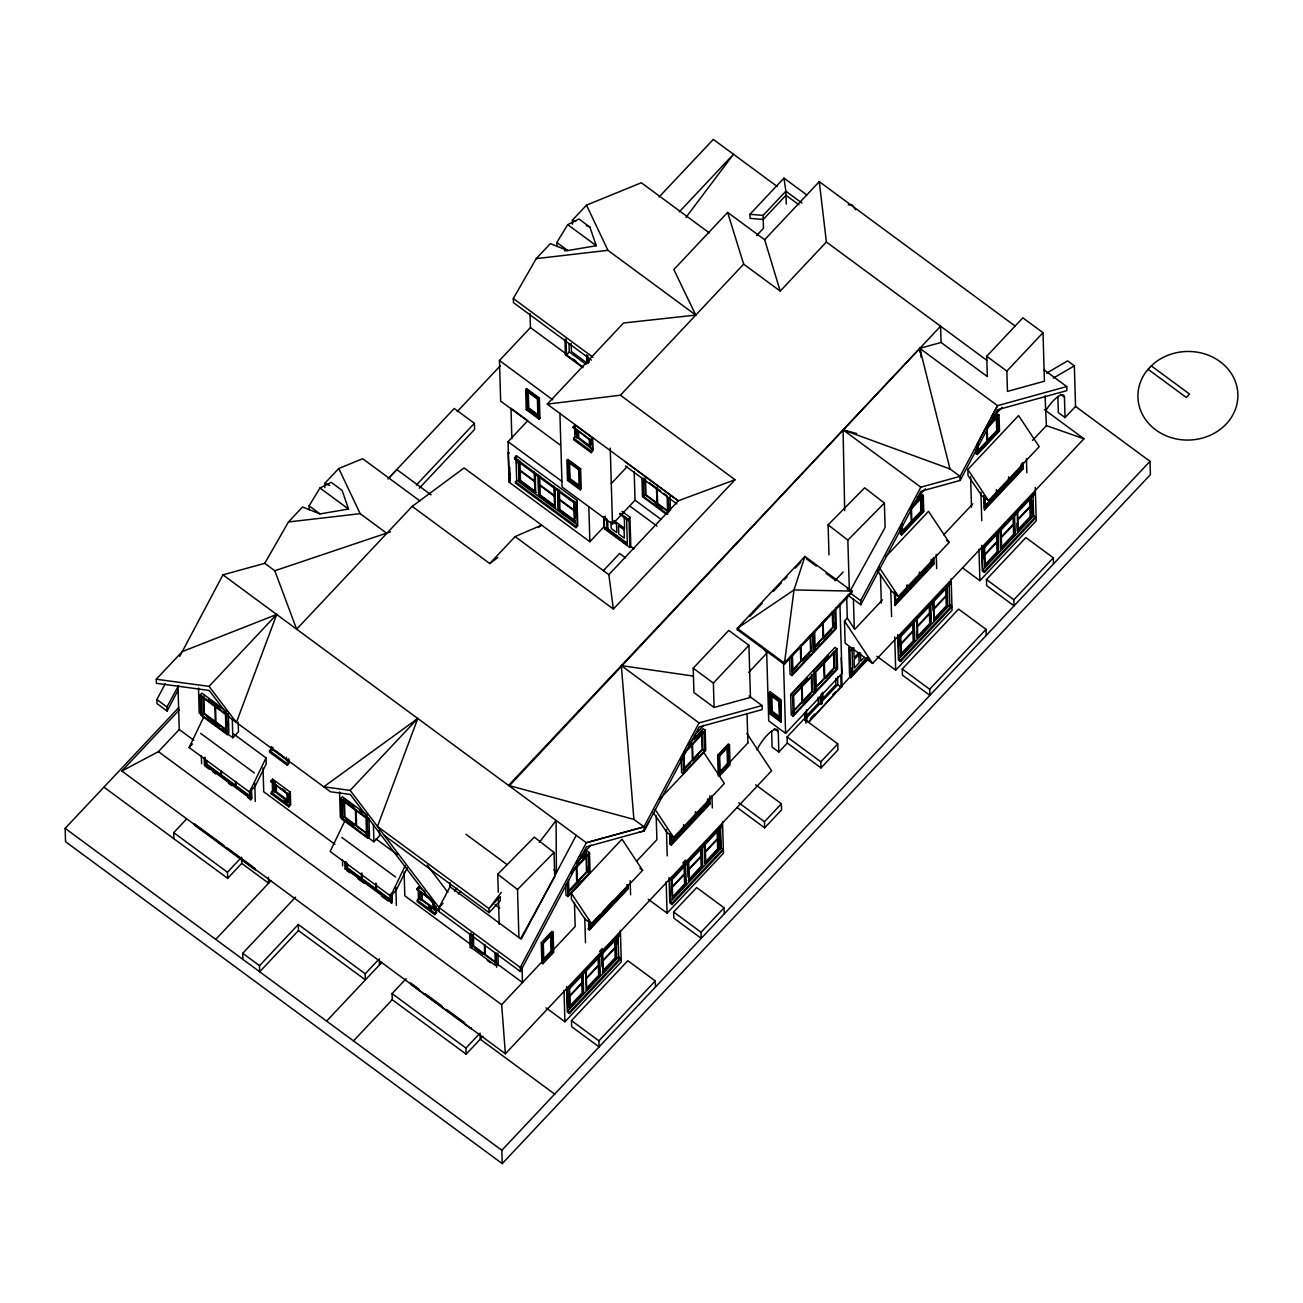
<?xml version="1.0" encoding="UTF-8"?>
<svg xmlns="http://www.w3.org/2000/svg" width="1303" height="1303" viewBox="0 0 1303 1303"><rect width="100%" height="100%" fill="white"/><g stroke="black" fill="none" stroke-linecap="round" stroke-linejoin="round"><path stroke-width="1.5" d="M156.279 679.238L182.29 651.581L276.692 614.479L236.413 722.432L209.05 686.372L156.279 679.238L156.393 683.293L209.18 690.427L229.703 717.481L330.473 791.768L350.263 794.439L439.144 911.595L520.369 971.501L586.448 846.803L644.105 830.891L649.252 821.232M520.369 971.501L520.255 967.429L439.03 907.556L350.149 790.384L323.747 786.817L417.774 718.49L377.495 826.444L488.934 908.598L489.065 912.654L384.336 835.451M233.318 733.768L266.007 757.874L266.187 763.965L255.225 786.1L249.573 792.094L189.114 747.515L203.805 716.894M249.573 792.094L266.007 757.874M344.855 820.874L330.164 851.494L390.623 896.073L396.259 890.079L407.236 867.945M390.623 896.073L405.331 865.453M178.088 690.248L167.077 711.031L156.995 703.604L156.881 699.548L165.188 683.847M179.749 656.386L181.443 653.178M182.29 651.581L222.943 574.851L264.737 563.319L288.468 521.966L302.557 506.981L320.017 513.903L348.52 509.05L342.119 490.384L331.206 482.338L319.968 488.006L309.104 505.841L309.218 509.913M450.04 886.773L439.03 907.556L439.16 911.579M576.252 835.304L521.184 939.219L450.072 886.789L449.926 882.831L450.072 886.789M520.255 967.429L586.317 842.748L643.991 826.835L699.043 722.921L762.043 705.542L762.157 709.598L699.174 726.976L644.105 830.891L638.714 832.438M860.811 604.739L860.68 600.683L920.83 487.192L960.067 476.361L997.528 405.656L1066.734 386.568L1066.848 390.623L997.642 409.712L960.181 480.416L920.944 491.247L860.811 604.739L847.846 595.194M977.234 443.997L997.528 405.656L919.804 348.357L508.577 785.432L633.909 819.408L643.991 826.835L644.105 830.891M167.077 711.031L166.947 706.975L178.527 685.72M520.972 938.111L554.752 876.821L554.036 852.439L534.279 837.161L497.746 874.215L498.283 892.262M850.37 590.503L885.112 527.454L884.379 503.088L864.638 487.811L828.105 524.848L828.985 554.931M591.448 360.1L513.431 302.589L513.317 298.517L536.217 258.629L550.306 243.645L567.766 250.551L596.269 245.713L589.868 227.048L578.955 219.002L567.717 224.653L556.837 242.505L556.967 246.56M685.932 217.471L733.491 154.259L679.254 211.9M501.264 892.408L488.934 908.598L500.205 896.611L500.336 900.666L489.065 912.654M539.377 842.406L556.088 820.45L556.397 872.766L553.97 869.752M992.674 417.4L1002.202 407.269M324.789 487.55L324.675 483.478L338.764 468.51L362.674 458.721L419.989 500.987M572.538 224.197L572.408 220.142L586.513 205.157L641.304 182.746L709.402 232.96M387.903 478.999L454.242 408.474L474.406 423.328L474.585 429.42L419.289 488.202M388.571 478.364L396.829 469.601L431.081 494.847M560.16 444.991L500.661 401.129L499.456 360.508L530.451 327.558L530.028 313.469M1046.602 373.163L1067.613 360.866L1074.34 365.817L1075.545 406.438L1150.012 461.327L1150.402 474.65L502.241 1163.612L65.541 841.673L65.15 828.35L178.804 707.545M457.206 411.601L500.352 365.736M659.025 197.079L713.311 139.388L777.223 186.508M746.88 733.475L771.604 770.757L505.385 1053.752L121.847 771.018L179.309 709.94M228.302 712.627L228.905 732.938L227.276 734.664L200.825 715.168L200.222 694.857L201.851 693.131L226.738 711.471M209.05 686.372L276.692 614.479M121.847 771.018L158.429 751.652L179.244 729.517L177.974 686.192M416.341 485.042L474.406 423.328M202.046 715.233L201.493 696.73L225.468 714.402L226.005 732.905L202.046 715.233L203.675 713.507L203.17 696.844M735.022 479.732L678.358 500.775L547.244 404.125L620.391 395.216L735.022 479.732L613.371 609.038L608.843 574.656L464.096 467.956L412.188 506.362L296.644 629.186L274.803 570.747L264.737 563.319M525.663 389.613L526.575 388.636L539.361 398.066L539.963 418.198L539.051 419.159L526.249 409.728L525.663 389.613L538.448 399.044L539.051 419.159M189.114 747.515L192.502 743.915M536.445 396.731L527.666 390.248L526.754 391.226L537.406 399.076L537.927 416.911L527.275 409.061L526.575 388.636M582.897 367.707L565.388 354.791L566.316 353.813M582.783 366.974L566.479 354.937L569.281 351.957L569.036 344.041M526.249 409.728L527.178 408.767M527.275 409.061L528.204 408.083L527.666 390.248M538.448 399.044L539.361 398.066M603.664 516.574L603.957 526.738L589.868 541.706L509.245 482.273L508.04 441.652L527.764 420.69L510.971 408.311L511.867 438.769M250.485 791.556L249.736 798.039L205.483 765.415L206.281 760.773M224.833 731.911L232.83 737.807L238.465 731.814L238.172 722.188M547.244 404.125L623.551 323.014L695.769 315.082L673.846 269.558L727.611 212.405L764.666 239.719L780.204 291.09L826.379 242.016L819.278 181.654L764.666 239.719M537.927 416.911L538.839 415.934L528.204 408.083M575.91 527.666L577.262 524.848L576.594 502.209L575.209 503.691L514.587 458.998L514.555 457.662L516.411 455.692L577.034 500.368L577.783 525.695L575.91 527.666L515.304 482.99L516.656 480.172L516.037 459.405M514.587 458.998L515.988 457.516M798.886 204.75L786.002 195.255L763.216 219.474L750.039 218.367L749.925 214.311L783.966 178.104L806.85 194.978M173.902 838.741L173.722 832.65L186.524 819.033M509.245 482.273L510.124 481.344L509.701 467.207M756.766 235.403L763.477 228.269L763.102 215.402L785.872 191.199L783.966 178.104M535.403 473.624L535.484 493.039L518.936 480.84L518.855 461.425M591.139 452.646L592.49 449.551L592.181 439.306L590.796 440.789L573.141 426.993L575.014 425.006L592.637 438.003L593.012 450.659L591.139 452.646L573.515 439.648L574.867 436.57L574.607 428.019M269.526 750.593L270.926 749.111L273.369 750.072L287.035 760.154L288.549 762.108L287.197 765.187L269.574 752.206L269.526 750.593L287.149 763.591M573.173 427.791L574.558 426.309M574.867 436.57L577.31 437.515L577.115 430.804M620.391 395.216L743.671 264.167L727.611 212.405M566.919 460.317L567.831 459.34L580.617 468.771L581.219 488.902L580.307 489.879L567.505 480.449L566.919 460.317L579.705 469.748L580.307 489.879M247.586 797.403L250.779 799.765L251.691 798.788L251.365 789.52M555.111 488.153L555.208 507.584L538.66 495.368L538.562 475.953M592.637 438.003L590.764 439.991L573.141 426.993M288.81 806.801L290.162 803.707L289.852 793.462L288.452 794.944L270.812 781.149L272.669 779.161L290.292 792.159L290.683 804.814L288.81 806.801L271.187 793.804L272.539 790.726L272.278 782.175M270.829 781.947L272.229 780.464L275.438 782.826M287.197 765.187L289.071 763.216L288.957 759.6M592.49 449.551L577.31 437.515M271.187 793.804L273.044 791.817M567.505 480.449L568.434 479.471M272.539 790.726L274.982 791.67L274.77 784.96M412.188 506.362L489.749 563.548L515.108 536.592L541.657 525.125L538.416 527.536M568.531 479.765L569.46 478.804L568.922 460.969L579.574 468.819L578.662 469.78L579.183 487.615L568.531 479.765L568.01 461.93L578.662 469.78M579.705 469.748L580.617 468.771M290.292 792.159L288.435 794.146L270.812 781.149M558.84 509.408L575.389 521.607L558.368 509.913L558.27 490.482M290.162 803.707L274.982 791.67M575.209 503.691L577.034 500.368M103.914 787.142L227.65 878.352L227.455 872.261L240.273 858.644M227.65 878.352L241.739 863.384L241.56 857.293M611.286 483.543L627.199 466.621M368.944 818.3L369.498 836.575L367.869 838.301L341.419 818.805L340.816 798.495L342.445 796.768L367.332 815.124M350.149 790.384L417.774 718.49M215.761 939.365L271.105 880.535M622.02 511.379L629.935 517.21L630.815 546.527L629.87 547.521L604.527 528.839L605.472 527.845M626.58 518.382L627.378 545.029L606.986 529.995L607.931 529.002L607.703 521.395M559.899 413.067L562.098 486.996L612.491 524.148L635.033 500.189L634.186 471.751M663.911 493.462L667.103 495.808L667.657 514.327L643.682 496.655L645.311 494.912L644.822 478.266M342.624 818.887L342.086 800.368L366.045 818.04L366.599 836.559L342.624 818.887L344.253 817.144L343.764 800.498M620.195 514.685L628.111 520.532L629.935 517.21M628.111 520.532L629.04 519.539L629.87 547.521M242.912 959.399L242.733 953.307L295.586 897.115M603.289 570.779L619.576 553.466L625.554 557.863M608.843 574.656L678.358 500.775M391.177 900.666L390.265 901.643L346.012 869.02L346.761 862.537M364.319 834.751L373.912 841.819L379.548 835.826L379.385 830.044M298.468 930.57L259.704 971.777L259.525 965.686L298.289 924.478L365.198 973.797L365.377 979.889L298.468 930.57L298.289 924.478M391.894 893.109L392.219 902.393L391.307 903.37L390.981 894.086M431.179 900.389L416.732 888.955L418.589 886.968L425.006 891.708M416.765 889.754L418.149 888.271L418.458 898.533L417.107 901.611L434.73 914.608L436.603 912.621L436.489 909.005M418.458 898.533L420.902 899.493L420.706 892.767M365.198 973.797L378 960.181M326.613 1021.096L381.974 962.249M434.73 914.608L436.082 911.53L434.583 909.575L420.902 899.493M439.046 907.507L442.955 903.37M454.421 891.171L457.174 888.239M458.33 894.053L460.936 891.285M693.212 668.211L728.768 630.424L748.916 645.294L750.463 697.414L714.093 707.448L693.945 692.593L693.212 668.211L713.376 683.081L714.093 707.448M920.113 352.364L919.788 348.341L941.075 342.461L987.316 376.551L986.713 356.24L1022.839 317.834L1043.003 332.705L1044.436 381.209L1007.463 391.405L1006.861 371.111L1043.003 332.705M353.488 1040.902L392.252 999.71L392.073 993.619L406.161 978.634M737.335 629.691L737.286 628.339L804.928 556.446L851.918 591.09L851.95 592.442L784.325 664.335L737.335 629.691L739.583 627.297M749.844 616.384L762.239 603.208M773.265 591.481L781.539 582.702M784.292 579.77L787.045 576.838M795.319 568.059L800.824 562.196M713.376 683.081L748.916 645.294M494.977 952.477L495.368 965.442L471.393 947.77L473.022 946.027L472.696 934.919M748.671 672.429L766.701 653.259M835.125 580.535L843.171 571.984M917.328 497.469L925.505 488.788M580.161 856.722L591.057 845.158M694.255 735.462L703.783 725.331M912.491 504.961L922.198 494.635L923.29 495.449L923.762 511.427L901.562 535.028L900.471 534.214L900.292 528.22M989.612 422.986L997.919 414.142L999.01 414.94L999.499 430.935L977.299 454.519L976.208 453.721L976.094 449.714M917.117 500.727L921.172 496.41L922.263 497.209L922.687 511.786L902.588 533.155L902.311 524.05M994.205 418.784L996.909 415.901L997.332 430.479L978.569 450.431M576.447 863.009L587.555 851.217L589.493 852.651L590.096 872.961L567.896 896.545L565.958 895.112L565.665 884.949M911.416 507.209L920.602 497.437L921.009 511.183L911.823 520.939L911.481 509.164M992.397 421.113L996.339 416.927L996.746 430.674L987.56 440.447L987.153 426.7M687.951 744.909L703.213 728.703L705.151 730.12L705.754 750.43L659.839 798.983M583.858 856.136L586.529 853.286M910.797 508.707L923.29 495.449M986.534 428.215L999.01 414.94M694.157 739.306L702.187 730.755M582.034 858.612L585.975 854.426M910.194 510.043L922.263 497.209M987.267 428.101L998 416.699L998.424 431.277L978.325 452.662L978.048 443.541M696.388 737.482L701.633 731.911L702.154 749.355L692.968 759.112L692.496 743.606M574.232 868.857L589.493 852.651M684.352 752.238L705.151 730.12M571.056 873.238L588.484 854.703L589.021 873.222L568.922 894.591L568.483 879.786M685.362 752.14L704.141 732.188L704.679 750.707L684.58 772.076L684.026 753.557M902.067 531.331L911.253 521.558L910.895 509.782M977.787 450.822L986.99 441.049L986.632 429.273M902.832 530.924L921.596 510.988L921.172 496.41M903.256 531.266L921.286 512.112M976.208 453.721L984.531 444.86M987.299 441.912L998.407 430.12L999.499 430.935M568.857 890.617L576.724 882.245L576.268 866.739M568.336 891.724L587.083 871.788L586.594 855.126M683.195 769.503L692.382 759.73L691.926 744.225M683.994 769.21L702.74 749.274L702.252 732.612M570.128 890.682L579.835 880.372M684.384 769.633L689.938 763.737M692.707 760.789L698.261 754.893M886.007 556.479L928.518 511.313L949.154 542.406L898.418 596.334L891.708 591.383L877.961 571.317L877.913 569.281M967.852 469.487L1018.571 415.576L1039.208 446.685L988.488 500.596L981.762 495.645L968.031 475.595L967.852 469.487L988.488 500.596M571.268 893.141L621.987 839.213L642.623 870.323L591.904 924.25L585.177 919.283L571.447 899.233L571.268 893.141L591.904 924.25M768.721 693.082L780.872 701.193L781.002 722.074L769.324 713.458L768.721 693.082L780.399 701.682M791.605 670.996L800.791 661.224L800.335 645.718M815.108 646.011L822.991 637.639L822.519 622.134M792.387 670.719L811.15 650.767L810.71 635.962M814.57 647.135L833.35 627.183L832.91 612.377M770.627 694.646L771.62 711.487L770.692 712.497L779.52 719.012L779.015 701.665L779.943 700.656L780.285 712.22M794.195 669.775L796.964 666.827M802.518 660.93L809.456 653.569M816.378 646.19L819.164 643.242M823.317 638.828L831.64 629.984M813.105 652.2L792.99 673.57L792.436 655.067L812.551 633.681L813.105 652.2L811.15 650.767M835.288 628.616L815.173 649.985L814.636 631.483L834.734 610.097L835.288 628.616L833.35 627.183M789.553 657.966L790.041 674.205L791.98 675.638L836.363 628.469L835.76 608.159M541.282 942.769L552 931.368L553.091 932.166L553.694 952.298L542.96 963.699L541.869 962.901L541.282 942.769L542.374 943.567L542.96 963.699M717.644 755.3L728.377 743.899L729.468 744.697L730.055 764.828L719.321 776.23L718.23 775.432L717.644 755.3L718.735 756.115L719.321 776.23M1044.436 409.647L1083.949 438.769L872.587 663.422L845.142 643.193L844.474 621.059L847.292 618.062L846.657 596.53M551.136 933.143L542.195 942.639L543.286 943.453L543.823 961.288L542.732 960.474L551.658 950.978L551.136 933.143L552.228 933.958L552.749 951.793L543.823 961.288M718.849 765.089L718.556 755.17L727.497 745.674L728.019 763.509L720.364 771.653M542.374 943.567L553.091 932.166M718.735 756.115L729.468 744.697M543.286 943.453L552.228 933.958M719.647 755.984L728.589 746.489L729.11 764.324L720.184 773.819L719.647 755.984L718.556 755.17M790.644 694.515L835.011 647.347L836.966 648.764L837.568 669.074L793.185 716.259L791.247 714.826L790.644 694.515L792.582 695.949L793.185 716.259M791.703 694.238L806.785 678.211M813.886 670.654L827.714 655.963M807.306 678.195L802.062 683.782L802.583 701.226L811.769 691.47L811.313 675.948M824.245 660.198L828.187 656.012M719.582 771.962L727.514 763.525L727.009 746.733L719.077 755.17L719.403 766.359M505.385 1053.752L501.655 1004.678L551.234 951.972M552.57 950.555L575.16 926.547L574.46 902.735M636.532 861.299L656.891 839.669L656.175 815.873M720.885 771.637L724.908 767.353M728.931 763.086L748.15 742.661M882.538 599.803L854.768 629.333L847.292 618.062M943.649 534.865L972.804 503.87M1032.513 440.398L1046.407 425.641L1083.949 438.769M792.582 695.949L836.966 648.764M541.869 962.901L545.892 958.617M392.252 999.71L466.148 1054.192L465.969 1048.101L478.771 1034.484M466.148 1054.192L482.99 1036.276M1057.857 396.373L1058.345 412.628L1065.056 417.579L1075.545 406.438M589.363 925.847L599.82 914.722M602.8 911.546L613.273 900.438M781.002 722.074L781.002 699.727L769.812 691.47M590.21 925.488L625.961 887.49L627.052 888.304L589.933 927.752L589.77 922.247M996.909 493.202L1008.685 480.693L1008.571 476.849M1009.059 480.302L1020.819 467.793M919.136 576.284L907.377 588.793L907.263 584.949M653.161 812.355L666.908 832.422L673.618 837.373L724.354 783.461L703.718 752.352M1021.259 464.08L1021.373 467.761L984.254 507.225L985.345 508.023L1022.464 468.575L1022.301 463.054M603.273 912.605L607.426 908.191M931.726 559.671L931.824 563.352L894.705 602.817L895.796 603.615L932.915 564.166L932.753 558.645M792.81 711.617L801.996 701.845L801.54 686.339M815.01 688.017L824.196 678.26L823.724 662.755M986.192 506.15L998.684 492.876M1001.453 489.928L1004.222 486.98M1009.776 481.084L1019.483 470.774M792.257 712.757L812.355 691.388L811.867 674.726M814.44 689.173L834.555 667.788L834.115 652.982M895.275 603.208L900.813 597.311M907.751 589.95L921.612 575.209M671.566 841.347L683.326 828.838M851.022 650.458L848.758 647.493L849.621 676.811L850.745 677.641L849.914 649.66L851.022 650.458L853.677 647.64M588.011 928.827L589.103 929.625L627.932 888.353M671.045 842.455L708.164 802.99L708.066 799.309M802.339 703.034L810.661 694.19M825.907 677.967L832.845 670.589M984.009 495.775L984.514 509.896L1023.344 468.624L1023.132 462.565L1023.246 468.738M672.983 841.38L684.042 829.62M686.811 826.688L692.349 820.809M695.118 817.861L704.793 807.567M894.477 591.367L894.966 605.488L933.811 564.215L933.583 558.156M709.093 798.283L709.255 803.804L672.136 843.253L671.925 835.891M814.31 692.821L794.195 714.191L793.641 695.672L813.756 674.303L814.31 692.821L812.355 691.388M836.493 669.221L816.378 690.606L815.841 672.087L835.94 650.718L836.493 669.221L834.555 667.788M669.872 834.229L670.214 844.328L671.306 845.126L710.151 803.853L709.858 795.775M859.198 652.314L854.068 657.771L853.774 648.177M761.685 646.369L766.685 652.754L768.721 720.917L785.611 733.377L841.966 673.456L839.93 604.413M805.368 717.041L818.3 703.278L818.121 697.203M787.11 736.961L804.032 718.995L837.764 743.866L837.943 749.958L821.037 767.923L787.305 743.052L787.11 736.961L820.841 761.832L821.037 767.923M806.345 718.1L820.222 703.343L820.043 697.414M837.552 676.762L837.78 684.678L821.134 702.366L822.242 703.18L821.313 704.157L820.222 703.343M864.28 657.396L860.729 661.175L860.485 652.884M868.596 657.982L852.797 674.759L851.69 673.928L867.472 657.152M771.637 730.853L772.125 747.091L778.836 752.043L787.305 743.052M810.45 718.442L814.619 714.028M832.65 694.857L835.418 691.909M866.902 658.438L808.788 722.204M808.283 722.041L841.119 687.137L840.777 675.263M850.745 677.641L868.026 659.269M599.543 951.451L602.295 948.535M682.805 862.944L685.557 860.029M1021.568 505.759L1024.223 502.925M711.65 835.5L714.419 832.536M1002.007 526.852L1006.177 522.422M671.289 879.183L722.139 825.141L722.171 826.477L671.322 880.519L669.661 879.297L670.328 901.953L672.039 904.51L669.807 902.865L669.058 877.554L671.322 880.519M983.781 548.4L983.732 547.065L1034.582 493.006L1034.631 494.342L983.781 548.4L982.12 547.162L982.788 569.818L984.482 572.375L982.267 570.747L981.566 547.374M568.808 989.482L619.674 935.424L619.625 934.104L568.776 988.146L568.808 989.482L567.147 988.26L567.831 1010.916L569.525 1013.473L567.31 1011.828L566.561 986.518M914.12 620.277L914.739 641.092L900.845 655.849L899.884 636.19L950.734 582.132L950.783 583.467L899.933 637.525L898.272 636.304L898.94 658.943L900.634 661.501L898.418 659.872L897.669 634.545M583.06 974.123L583.63 993.049L569.737 1007.805L583.06 992.642L582.506 973.716M599.038 956.125L599.608 975.051L586.285 990.231L600.162 975.475L599.608 956.549M602.263 972.233L616.14 957.477L615.586 938.551M685.069 866.642L685.573 883.678L672.25 898.842L686.127 884.085L685.573 865.159M688.228 880.861L702.105 866.088L701.551 847.178M718.588 828.122L719.207 848.921L705.33 863.694L718.653 848.514L718.083 829.588M900.292 655.425L914.185 640.669L913.615 621.759M930.717 604.592L931.27 623.502L917.393 638.275L930.717 623.095L930.212 606.058M946.695 586.594L947.248 605.52L933.925 620.684L947.818 605.928L947.2 585.112M997.528 534.523L998.033 551.544L984.71 566.724L998.587 551.967L998.033 533.041M1014.5 513.561L1015.118 534.377L1001.241 549.133L1014.565 533.969L1014.011 515.043M1031.096 497.876L1031.667 516.802L1017.773 531.559L1031.096 516.395L1030.543 497.469M616.091 937.069L616.694 957.884L602.817 972.641L602.247 953.731M702.056 845.696L702.675 866.511L688.782 881.268L688.228 862.342M567.831 1010.916L618.681 956.858L618.062 936.091M670.328 901.953L721.178 847.895L720.575 827.128M898.94 658.943L949.789 604.901L949.17 584.135M982.788 569.818L1033.637 515.776L1033.018 495.01M569.492 1012.138L620.342 958.08L618.681 956.858M671.99 903.174L722.839 849.116L721.178 847.895M900.601 660.181L951.451 606.123L949.789 604.901M984.449 571.04L1035.299 516.998L1033.637 515.776M569.525 1013.473L620.375 959.415L620.342 958.08M672.039 904.51L722.888 850.452L722.839 849.116M900.634 661.501L951.483 607.459L951.451 606.123M984.482 572.375L1035.348 518.333L1035.299 516.998M546.12 1007.887L564.932 1021.747L621.303 961.842L620.375 930.505M648.275 899.298L667.087 913.159L723.458 853.253L722.53 821.916M876.903 656.289L895.715 670.149L952.07 610.244L951.141 578.907M962.656 567.961L979.905 580.666L1036.26 520.76L1035.266 487.452M655.262 980.931L598.908 1040.836L599.087 1046.928L571.659 1026.699L571.48 1020.607L627.834 960.702L655.262 980.931L655.458 987.022M724.077 907.784L701.063 932.248L701.242 938.339L673.814 918.11L673.635 912.019L696.649 887.555L724.077 907.784L724.256 913.875M986.045 629.333L929.674 689.238L929.853 695.33L902.425 675.117L902.246 669.009L958.601 609.104L986.045 629.333L986.224 635.424M1053.329 557.814L1013.864 599.755L1014.043 605.846L986.615 585.617L986.436 579.526L1025.884 537.585L1053.329 557.814L1053.508 563.906M737.368 807.713L764.666 827.845L764.486 821.737L781.393 803.772L755.691 784.829M820.841 761.832L837.764 743.866M764.666 827.845L781.572 809.863L781.393 803.772M502.241 1163.612L501.85 1150.288L1150.012 461.327M849.344 590.243L847.846 540.126L884.379 503.088M518.92 937.557L517.503 889.493L554.036 852.439M489.749 563.548L497.86 557.554M1053.313 378.114L1074.34 365.817M274.803 570.747L390.477 531.819M643.991 826.835L586.317 842.748L222.943 574.851M509.457 785.66L940.587 326.222L941.075 342.461M536.217 258.629L607.915 250.323L695.769 315.082M288.468 521.966L360.165 513.659L386.828 533.318M564.476 250.779L567.766 250.551L556.837 242.505M848.204 204.832L852.081 204.815L855.436 209.653M749.925 214.311L763.102 215.402M633.909 819.408L621.303 665.605L693.115 676.045M856.641 433.541L843.074 429.876L844.686 510.597M960.181 480.416L960.067 476.361L949.985 468.933L843.074 429.876L920.83 487.192M572.408 220.142L575.747 221.461M586.269 225.631L589.868 227.048M324.675 483.478L329.659 485.449M1151.347 365.915L1189.509 394.06L1186.3 397.464L1148.122 369.319M819.278 181.654L1015.33 326.19M1043.85 369.694L1066.734 386.568M801.98 203.073L785.872 191.199L786.263 204.05M1060.43 394.288L1064.453 397.268L1065.056 417.579M986.713 356.24L1006.861 371.111M826.379 242.016L986.827 360.312M1046.407 425.641L1045.055 395.835M997.332 430.479L998.424 431.277M1021.373 467.761L1022.464 468.575M743.671 264.167L780.204 291.09M567.717 224.653L596.269 245.713M981.517 545.42L983.732 547.065M922.671 510.629L923.762 511.427M921.596 510.988L922.687 511.786M946.467 540.436L949.154 542.406M986.436 579.526L1013.864 599.755M931.824 563.352L932.915 564.166M949.121 582.246L950.783 583.467M949.268 605.814L951.483 607.459M513.317 298.517L592.946 357.234M569.281 351.957L586.057 364.335M530.451 327.558L566.316 354.009M572.685 358.7L575.877 361.045M806.59 558.987L816.313 566.154M826.021 573.32L835.744 580.486M847.097 588.858L850.338 591.253M850.973 593.516L860.68 600.683M499.456 360.508L552.749 399.809M625.277 461.881L678.407 501.052M536.168 397.024L528.285 391.226L528.774 408.002L538.237 414.973L537.797 400.054M649.529 482.859L660.719 491.101M902.246 669.009L929.674 689.238M625.391 465.937L676.925 503.935M573.467 438.052L591.106 451.033M667.022 510.401L657.624 503.479L657.168 487.974M645.311 494.912L667.69 511.411M535.158 414.647L539.963 418.198M655.002 502.991L662.771 508.724M665.817 513.903L642.477 496.687L641.939 478.413M635.033 500.189L660.833 519.213M629.626 505.922L657.038 526.135M620.163 513.349L628.079 519.197M619.674 513.496L625.017 517.226M579.493 485.693L570.03 478.706L569.541 461.93L578.988 468.901L579.167 474.504M569.46 478.804L578.581 485.53M837.78 684.678L841.119 687.137M508.04 441.652L561.886 481.361M613.892 520.483L624.609 528.383L624.267 516.884M613.713 522.177L616.547 524.262L616.791 532.552L611.14 528.383L610.944 521.754M812.828 670.931L814.766 672.364L815.369 692.659M509.294 453.069L508.186 452.255L509.05 481.312M514.555 457.662L575.16 502.355M607.931 529.002L626.743 542.879M603.957 526.738L626.059 543.025M630.815 546.527L634.056 548.921M519.408 480.335L535.956 492.55M539.116 494.879L555.681 507.079M516.656 480.172L577.262 524.848M515.255 481.654L575.877 526.331M779.015 701.665L770.171 695.15L770.692 712.497M771.62 711.487L780.464 718.002M749.078 695.997L762.043 705.542M769.78 712.969L772.712 715.119M775.627 717.269L780.008 720.51M515.108 536.592L613.371 609.038M774.21 728.768L778.233 731.732L778.836 752.043M621.303 665.605L699.043 722.921M728.019 763.509L729.11 764.324M702.74 749.274L704.679 750.707M319.968 488.006L348.52 509.05M738.785 802.795L764.486 821.737M309.104 505.841L320.017 513.903M709.06 803.055L710.151 803.853M708.164 802.99L709.255 803.804M639.936 868.352L642.623 870.323M673.635 912.019L701.063 932.248M587.083 871.788L589.021 873.222M617.997 934.202L619.674 935.424M465.953 834.295L507.193 864.703M618.159 957.77L620.375 959.415M495.059 904.738L499.733 908.175M551.658 950.978L552.749 951.793M209.506 699.711L220.696 707.952M343.715 798.641L354.888 806.883M359.693 810.417L362.885 812.779M208.513 699.499L211.64 701.796M200.222 694.857L226.673 714.353L227.276 734.664M340.816 798.495L367.267 818.007L367.869 838.301M274.819 750.235L284.005 757.01M375.997 838.969L397.252 854.621M225.37 728.98L215.989 722.057L215.467 704.614M367.527 833.79L356.566 825.711L356.11 810.205M203.675 713.507L226.136 730.071M344.253 817.144L366.729 833.725M207.128 716.878L219.572 726.048M222.683 728.344L225.794 730.641M346.158 819.375L353.927 825.108M202.437 715.396L199.229 713.05L198.496 688M210.434 721.292L221.624 729.55M357.918 830.027L340.327 817.062L339.578 791.996M282.328 788.869L285.357 791.116M426.732 895.568L429.762 897.816M416.732 888.955L431.146 899.591M433.85 901.676L420.185 891.578L420.429 899.982M156.881 699.548L166.947 706.975M200.695 733.394L254.443 773.005M341.793 837.406L395.542 877.017M284.266 800.091L287.474 802.453M428.589 906.725L431.798 909.087M271.138 792.208L288.761 805.189M417.058 900.015L434.681 913.012M496.296 962.656L485.335 954.594L485.058 944.903M179.244 729.517L193.805 740.251M334.887 844.263L263.727 791.784L263.027 767.988M474.927 948.372L482.713 954.105M571.48 1020.607L598.908 1040.836M487.306 960.425L490.417 962.722M390.525 899.656L376.502 889.314L376.323 883.548M206.395 764.454L250.648 797.078M346.924 868.059L389.597 899.51M219.735 775.22L232.471 784.618M240.42 790.481L246.788 795.172M251.56 798.69L251.267 788.543M349.123 870.616L360.263 878.825M368.228 884.688L380.948 894.086M384.141 896.431L388.913 899.95M392.219 902.393L391.861 894.167M209.278 769.161L204.49 765.643L204.229 758.216M212.47 771.523L215.663 773.868M228.432 783.282L231.625 785.644M346.614 870.42L349.807 872.766M357.788 878.645L364.172 883.353M381.73 896.301L388.115 901.008M158.429 751.652L501.655 1004.678M418.849 988.993L410.657 982.951L410.706 984.286L471.328 1028.979L471.279 1027.644M425.413 993.831L441.798 1005.9M446.701 1009.532L464.731 1022.806M224.051 845.582L194.554 823.838L194.603 825.174L255.209 869.867L255.176 868.531L227.325 847.992M241.739 863.384L268.613 883.19L268.434 877.31M554.703 1094.113L480.237 1039.208L480.058 1033.116M173.722 832.65L227.455 872.261M392.073 993.619L465.969 1048.101M242.733 953.307L259.525 965.686M65.15 828.35L501.85 1150.288M828.105 524.848L847.846 540.126M497.746 874.215L517.503 889.493M427.205 865.111L447.874 892.343M878.874 566.87L898.418 596.334M844.474 621.059L872.587 663.422M655.165 809.538L673.618 837.373M586.513 205.157L607.915 250.323M338.764 468.51L360.165 513.659M919.788 348.341L949.985 468.933M920.26 348.699L920.912 356.973M670.947 835.028L671.306 845.126M588.826 921.563L589.103 929.625M345.735 862.7L345.93 868.27M344.758 861.82L345.018 869.231M250.453 790.481L250.779 799.765M205.141 757.238L205.402 764.666M1032.66 501.118L1033.116 516.688M1029.614 499.114L1029.842 506.558L1017.838 519.311L1017.61 511.867M1026.422 458.542L1026.845 472.761M1017.154 510.743L1017.773 531.559M1016.991 523.578L1017.22 531.152M1013.082 516.688L1013.294 524.132L1001.307 536.901L1001.079 529.441M1000.671 530.223L1001.241 549.133M1000.118 529.8L1000.688 548.726M996.42 489.765L996.534 493.609L984.775 506.118L984.547 498.414M996.534 534.279L996.762 541.722L984.759 554.475L984.482 545.159M985.019 496.997L985.345 508.023M984.091 495.694L984.514 509.896M984.091 545.908L984.71 566.724M983.586 547.39L983.912 558.743M980.915 492.257L981.762 520.695M977.071 446.522L977.299 454.519M978.96 549.329L979.905 580.666M970.588 476.703L971.501 507.16M945.717 586.383L945.994 595.683L933.99 608.436L933.714 599.136M936.254 554.394L936.662 568.613M933.518 558.238L933.697 564.329M933.371 601.758L933.925 620.684M932.801 601.351L933.095 610.814M931.173 559.541L931.287 563.385L919.511 575.893L919.397 572.05M929.234 605.814L929.446 613.273L917.459 626.026L917.231 618.583M916.775 617.459L917.393 638.275M916.66 632.183L916.823 637.851M912.686 623.404L912.914 630.847L900.91 643.601L900.634 634.284M906.872 585.356L906.986 589.2L895.226 601.709L894.998 594.005M901.269 525.028L901.562 535.028M900.243 635.033L900.845 655.849M895.47 592.588L895.796 603.615M894.542 591.285L894.966 605.488M894.721 636.858L895.715 670.149M890.796 590.145L891.578 616.547M880.47 574.59L881.317 603.028M853.416 599.25L854.279 628.583M852.015 648.112L852.797 674.759M851.51 668.227L851.69 673.928M841.201 657.771L842.064 686.828M834.295 622.964L834.409 627.036M835.695 678.521L835.875 684.612L822.926 698.359L822.747 692.284M832.291 611.759L832.747 627.264L823.561 637.037L823.105 621.515M833.497 652.363L833.953 667.885L824.766 677.641L824.31 662.136M821.949 693.277L822.242 703.18M821.02 694.271L821.313 704.157M813.561 631.743L814.163 652.054M810.108 635.343L810.564 650.849L801.378 660.621L800.922 645.099M804.961 557.798L804.928 556.446L794.016 589.95L784.325 664.335M806.508 709.646L806.85 721.52M805.612 711.601L805.954 723.214M804.57 712.725L804.798 720.461M791.377 655.328L791.98 675.638M783.494 662.299L785.611 733.377M779.292 700.77L779.78 716.911L772.272 711.373L771.799 695.248M769.177 692.577L769.405 700.004M747.042 713.458L747.922 742.905M742.905 622.362L742.954 623.714M720.022 827.389L720.657 848.823M717.155 831.249L717.383 838.692L705.379 851.445L705.167 844.002M711.959 795.775L712.318 807.958M707.496 799.179L707.61 803.023L695.851 815.531L695.737 811.688M704.711 842.878L705.33 863.694M704.255 846.25L704.76 863.27M700.574 846.966L700.851 856.266L688.847 869.02L688.619 861.576M695.362 812.078L695.476 815.922L683.7 828.431L683.586 824.587M687.658 861.935L688.114 877.066M683.016 755.74L683.554 774.015L681.616 772.581L681.192 758.379M684.091 866.397L684.303 873.841L672.315 886.594L672.039 877.294M670.019 496.182L670.442 510.401M669.074 505.189L669.237 510.743M668.39 497.909L668.814 512.128M671.631 878.027L672.25 898.842M669.921 834.164L670.214 844.328M656.484 487.452L656.94 502.974L645.995 494.896L645.522 479.39M666.436 829.49L667.217 855.892M666.159 881.822L667.087 913.159M643.145 478.136L643.682 496.655M630.163 880.616L630.587 894.835M628.176 884.558L628.29 888.613L589.347 930.016L589.054 919.853M626.938 884.623L627.052 888.304M610.227 448.102L612.491 524.148M606.644 518.578L606.986 529.995M605.113 516.118L605.227 520.027M617.524 936.352L617.752 944.138M604.169 516.851L604.527 528.839M614.593 938.339L614.869 947.656L602.882 960.409L602.654 952.949M589.005 358.488L589.119 362.446M590.748 439.209L590.894 444.242M587.832 355.686L588.076 363.618M590.275 439.697L590.52 448.102M589.282 438.997L589.477 445.577L578.76 437.678L578.565 431.098M586.611 354.823L586.855 362.918L571.414 351.549L571.186 343.438M588.842 507.193L589.868 541.706M601.693 953.307L602.084 966.565M598.11 957.786L598.338 965.23L586.334 977.983L586.122 970.54M576.594 429.615L576.838 438.02M575.014 425.006L575.274 434.046M588.028 867.456L588.158 871.528M586.024 856.364L586.497 871.87L577.31 881.642L576.838 866.137M574.835 502.681L575.274 517.828M574.362 503.186L574.916 522.112M573.662 500.645L573.939 509.945L559.639 499.407L559.362 490.107M584.77 918.387L585.503 942.753M585.715 971.305L586.285 990.231M566.007 339.106L566.479 354.937M564.932 339.301L565.388 354.791M581.578 975.361L581.806 982.804L569.802 995.557L569.525 986.257M557.749 489.097L558.368 509.913M567.473 882.326L567.896 896.545M554.638 488.658L555.208 507.584M569.118 986.99L569.737 1007.805M553.954 486.117L554.231 495.417L539.931 484.879L539.654 475.562M568.727 992.251L569.183 1007.398M564.004 990.41L564.932 1021.747M538.041 474.553L538.66 495.368M534.93 474.113L535.484 493.039M534.246 471.572L534.523 480.888L520.206 470.334L519.93 461.034M518.317 460.024L518.936 480.84M516.411 455.692L516.639 463.477M509.782 473.722L509.962 479.667M522.014 966.842L522.47 982.543L404.81 895.796L404.109 872M498.512 900.275L499.228 924.332M497.893 953.03L498.267 965.572M496.215 953.096L496.638 967.298M484.358 944.382L484.651 954.073L473.706 946.011L473.364 934.381M470.953 932.948L471.393 947.77M469.764 933.583L470.188 947.802M435.935 906.399L436.082 911.53M434.371 902.849L434.518 907.882M433.899 903.354L434.111 910.064M432.873 900.959L433.068 907.556L422.351 899.656L422.156 893.06M418.589 886.968L418.914 897.832M395.835 887.18L396.389 905.455M390.037 894.281L390.265 901.643M379.287 958.829L379.466 964.92M375.883 883.222L376.046 888.988L362.022 878.645L361.843 872.88M373.407 824.473L373.912 841.819M368.114 831.119L368.228 834.816M361.468 874.476L361.582 878.32L347.543 867.977L347.429 864.133M355.426 809.7L355.882 825.206L344.937 817.128L344.464 801.622M345.8 861.674L346.012 869.02M342.461 859.736L342.64 865.827M288.452 758.688L288.549 762.108M288.598 800.075L288.403 793.364L288.191 802.257M286.465 757.287L286.579 760.659M286.953 793.152L287.149 799.733L276.431 791.833L276.236 785.253M274.265 783.771L274.51 792.175M272.799 747.205L272.897 750.577M272.669 779.161L272.995 790.009M271.333 746.603L271.431 750.219M254.753 783.168L255.29 801.443M249.883 792.208L249.997 796.068L235.973 785.725L235.843 781.865M249.508 790.693L249.736 798.039M235.403 781.539L235.517 785.383L221.494 775.057L221.38 771.197M232.26 718.539L232.83 737.807M227.373 721.927L227.471 725.624M220.924 770.871L221.038 774.715L207.014 764.372L206.9 760.529M214.832 706.047L215.288 721.553L204.343 713.49L203.822 696.03M205.32 759.91L205.483 765.415M201.362 755.724L201.607 763.851M1045.755 410.738A17.542 5.391 -53.6 0 1 1057.727 396.829A17.542 5.391 -53.6 0 1 1064.453 397.268M757.092 750.039A17.542 5.391 -53.6 0 1 769.65 732.775A17.542 5.391 -53.6 0 1 778.233 731.732M1149.604 367.527L1145.744 372.218A50.003 44.302 -1.7 0 0 1181.381 439.73A50.003 44.302 -1.7 0 0 1235.586 382.121A50.003 44.302 -1.7 0 0 1154.132 363.309L1149.604 367.527M851.918 591.09L784.276 662.983L737.286 628.339L794.016 589.95L851.918 591.09M550.648 934.202L542.716 942.639L543.204 959.415L551.153 950.995L550.648 934.202M858.856 654.595L854.116 659.627L854.361 667.934L859.1 662.885L858.856 654.595M581.822 983.488L569.818 996.241L570.111 1005.721L582.099 992.967L581.822 983.488M598.354 965.898L586.366 978.651L586.643 988.13L598.647 975.377L598.354 965.898M614.902 948.323L602.898 961.077L603.175 970.556L615.179 957.803L614.902 948.323M684.336 874.525L672.332 887.278L672.609 896.757L684.612 884.004L684.336 874.525M700.867 856.951L688.864 869.704L689.157 879.167L701.144 866.414L700.867 856.951M717.399 839.36L705.412 852.113L705.689 861.592L717.692 848.839L717.399 839.36M912.931 631.515L900.927 644.268L901.22 653.748L913.208 640.995L912.931 631.515M929.462 613.941L917.475 626.694L917.752 636.173L929.756 623.42L929.462 613.941M946.011 596.367L934.007 609.12L934.284 618.599L946.287 605.846L946.011 596.367M996.779 542.39L984.791 555.143L985.068 564.622L997.056 551.869L996.779 542.39M1013.327 524.816L1001.323 537.569L1001.6 547.048L1013.604 534.295L1013.327 524.816M1029.859 507.242L1017.855 519.995L1018.148 529.474L1030.136 516.721L1029.859 507.242M624.121 529.849L618.469 525.679L618.713 533.969L624.365 538.139L624.121 529.849M534.539 481.556L520.239 471.018L520.516 480.498L534.816 491.036L534.539 481.556M554.247 496.101L539.947 485.547L540.224 495.026L554.524 505.564L554.247 496.101M573.955 510.629L559.655 500.091L559.948 509.554L574.248 520.109L573.955 510.629"/></g></svg>
